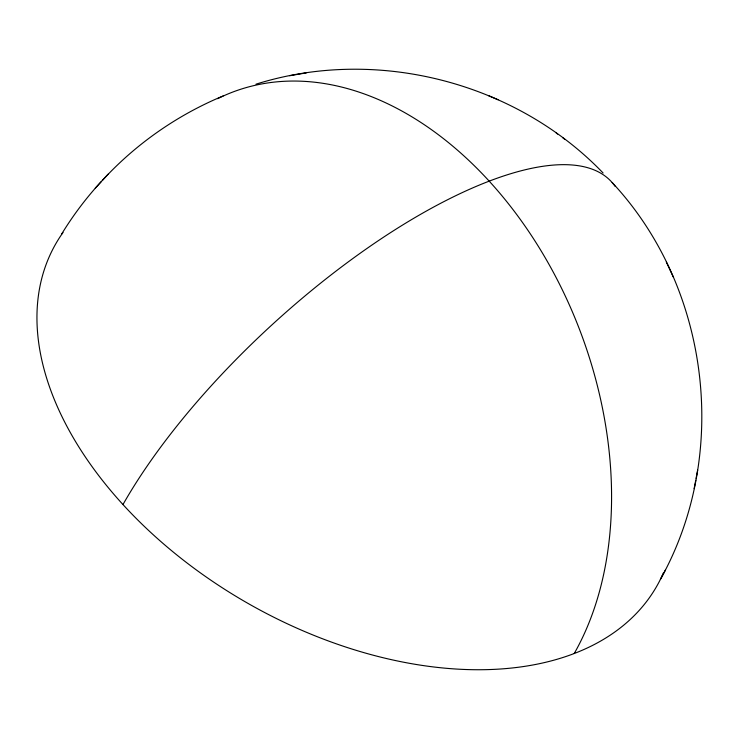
<?xml version="1.0" encoding="UTF-8"?>
<svg xmlns="http://www.w3.org/2000/svg" width="739" height="739" viewBox="0 0 739 739"><rect width="100%" height="100%" fill="white"/><g stroke="black" fill="none" stroke-linecap="round" stroke-linejoin="round"><path stroke-width="1.11" d="M660.398 579.404C730.391 454.374 709.911 287.231 612.16 182.533M694.133 488.673L695.741 480.258M696.064 478.475L697.644 470.143M661.34 577.593L665.386 570.092M61.522 234.235C72.958 215.557 86.167 197.932 101.031 181.849M102.361 180.436C135.81 143.939 177.415 114.988 223.113 95.968M95.257 188.159L108.097 174.173M255.962 84.191C376.354 46.28 515.711 82.001 603.107 173.018M289.67 75.729L306.334 72.884M498.104 99.765L488.608 95.673M556.236 133.038L557.622 134.055M562.961 137.953L564.661 139.209M666.329 262.049L669.626 269.116M669.857 269.652L673.266 276.968M217.608 98.703A345.843 239.168 69 0 1 534.389 240.083A345.843 239.168 69 0 1 574.231 653.507M122.97 504.552A345.843 123.441 -42.4 0 1 389.776 233.127A345.843 123.441 -42.4 0 1 615.144 186.376M663.548 572.623A345.843 217.174 29.6 0 1 249.579 604.299A345.843 217.174 29.6 0 1 63 232.526"/></g></svg>
